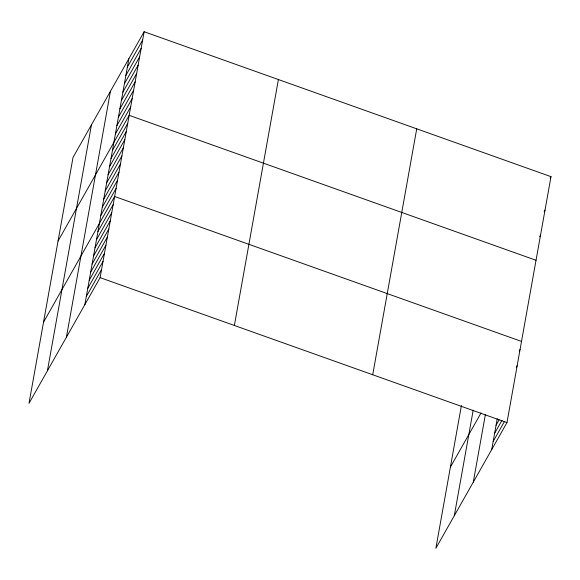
<?xml version="1.0" encoding="UTF-8"?>
<svg xmlns="http://www.w3.org/2000/svg" width="580" height="580" viewBox="0 0 580 580"><rect width="100%" height="100%" fill="white"/><g stroke="black" fill="none" stroke-linecap="round" stroke-linejoin="round"><path stroke-width="0.87" d="M47.429 370.758L91.451 124.831M66.417 337.197L110.439 91.27M84.854 304.623L128.869 58.696M144.13 31.719L73.022 157.412L29 403.339L100.115 277.646L144.13 31.719L551 176.661L506.978 422.588L435.87 548.281L461.434 405.449M234.378 325.474L278.4 79.554M372.715 374.76L416.73 128.832M454.299 515.707L473.186 410.205M473.287 482.139L485.344 414.78M491.717 449.565L497.241 418.724M127.375 67.055L142.637 40.078M125.874 75.414L141.136 48.444M124.381 83.781L139.642 56.804M122.88 92.14L138.149 65.163M121.387 100.499L136.648 73.529M119.893 108.866L135.154 81.889M118.392 117.225L133.654 90.248M116.899 125.584L132.16 98.607M115.398 133.944L130.66 106.974M58.051 241.026L129.166 115.333L536.036 260.282M112.447 150.423L127.716 123.446M110.997 158.543L126.259 131.566M109.547 166.656L124.809 139.678M108.09 174.768L123.351 147.799M106.64 182.888L121.901 155.911M105.19 191.001L120.451 164.024M103.733 199.121L118.994 172.144M102.283 207.234L117.544 180.257M100.833 215.347L116.094 188.377M43.529 322.183L114.637 196.489L521.507 341.431M97.926 231.579L113.187 204.602M96.468 239.692L111.737 212.722M95.019 247.812L110.28 220.835M93.569 255.925L108.83 228.955M92.111 264.045L107.372 237.068M90.661 272.158L105.922 245.18M89.211 280.27L104.472 253.3M87.754 288.39L103.015 261.413M86.304 296.503L101.565 269.526M550.13 178.205L551 176.661M544.141 211.649L545.011 210.112M539.654 236.734L540.524 235.197M450.392 467.125L481.059 412.916M519.18 351.089L520.057 349.551M516.28 367.321L517.15 365.784M496.074 425.22L499.126 419.826M494.624 433.333L502.034 420.232M493.174 441.452L504.506 421.413M100.115 277.646L506.978 422.588"/></g></svg>
